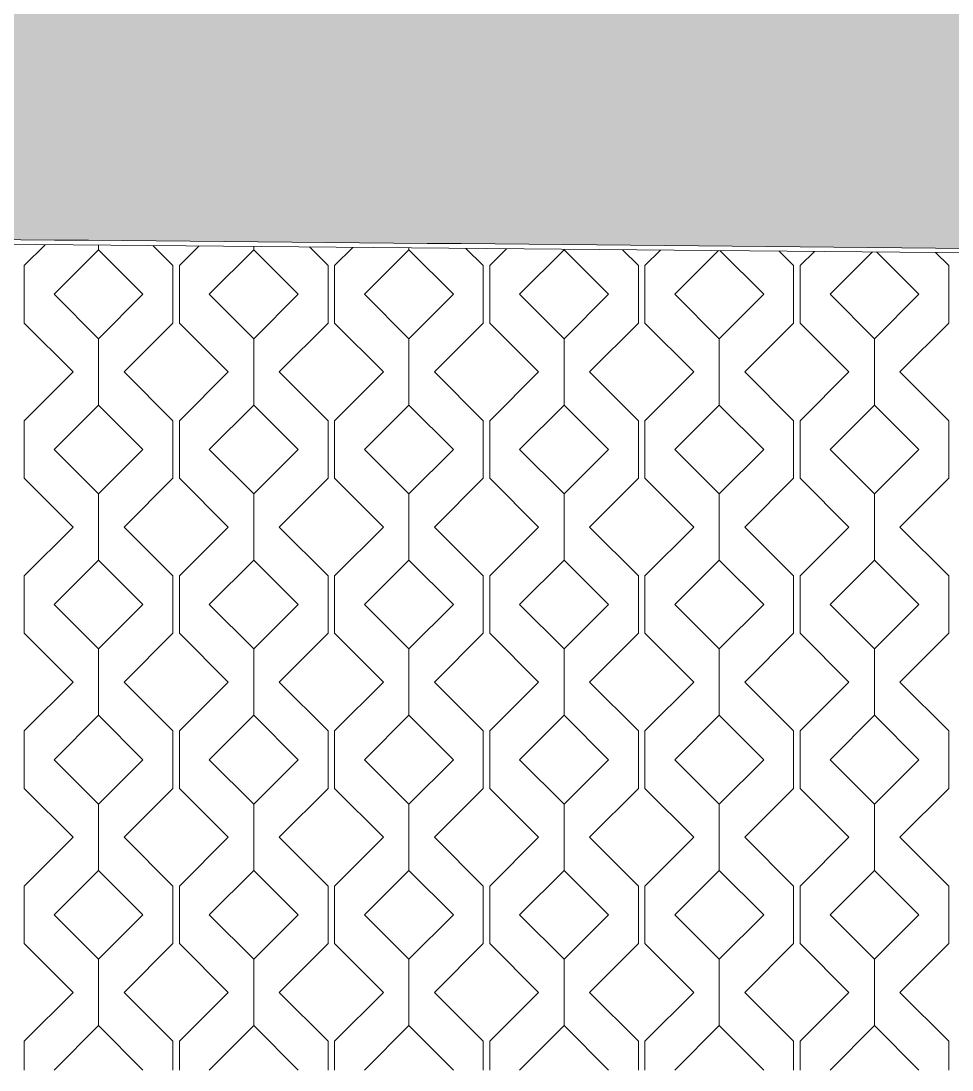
# Model space of a CAD drawing. Header units: millimetres. Extents: x -20794 to 71174, y -103753 to 30644.
# Drawn here: x -6500 to -4500, y 17667 to 19920 of the extents above; entities that cross this region are included whole.
import ezdxf

# ---------------------------------------------------------------- set-up
doc = ezdxf.new("R2010")
doc.units = ezdxf.units.MM
doc.header["$MEASUREMENT"] = 0
doc.layers.add('Местность - Рельеф', color=7, linetype='Continuous')
doc.layers.add('Местность - Рельеф_Ном._пера__1', color=7, linetype='Continuous', lineweight=13)
doc.layers.add('Местность - Рельеф_Ном._пера__101', color=252, linetype='Continuous', lineweight=5)
doc.layers.add('Местность - Рельеф_Ном._пера__102', color=7, linetype='Continuous', lineweight=5, true_color=0xcccccc)

# ---------------------------------------------------------------- blocks, each defined once
blk = doc.blocks.new('*X1')
at = {"layer": 'Местность - Рельеф_Ном._пера__102', "color": 254, "linetype": 'Continuous', "lineweight": 5, "true_color": 0xcccccc}
for p, q in [((-6492.896, 19395.0585), (-6448.178256, 19439.776457)), ((-6428.756, 19333.314165), (-6333.327, 19428.7438)), ((-6333.327, 19428.7436), (-6333.327, 19438.789455)), ((-6333.326835, 19438.789454), (-6333.326835, 19428.7436)), ((-6333.326835, 19428.7436), (-6237.8972, 19333.314)), ((-6216.48468, 19437.785343), (-6173.758, 19395.0585)), ((-6159.563, 19395.0585), (-6117.685412, 19436.936287)), ((-6095.423, 19333.314165), (-5999.994, 19428.7438)), ((-5999.994, 19428.7436), (-5999.994, 19435.924878)), ((-5999.993835, 19435.924877), (-5999.993835, 19428.7436)), ((-5999.993835, 19428.7436), (-5904.5642, 19333.314)), ((-5880.262283, 19434.895935), (-5840.425, 19395.0585)), ((-5826.23, 19395.0585), (-5787.192568, 19434.096118)), ((-5762.09, 19333.314165), (-5666.661, 19428.7438)), ((-5666.661, 19428.7436), (-5666.661, 19433.060301)), ((-5666.660835, 19433.0603), (-5666.660835, 19428.7436)), ((-5666.660835, 19428.7436), (-5571.2312, 19333.314)), ((-5544.039887, 19432.006528), (-5507.092, 19395.0585)), ((-5492.897, 19395.0585), (-5456.699723, 19431.255949)), ((-5428.757, 19333.314165), (-5333.328, 19428.7438)), ((-5333.328, 19428.7436), (-5333.328, 19430.195725)), ((-5333.327835, 19430.195723), (-5333.327835, 19428.7436)), ((-5333.327835, 19428.7436), (-5237.8982, 19333.314)), ((-5207.81749, 19429.11712), (-5173.759, 19395.0585)), ((-5159.564, 19395.0585), (-5126.206879, 19428.41578)), ((-5095.424, 19333.314165), (-5001.395606, 19427.343184)), ((-4998.570138, 19427.318903), (-4904.5652, 19333.314)), ((-4871.595094, 19426.227713), (-4840.426, 19395.0585)), ((-4826.231, 19395.0585), (-4795.714035, 19425.575611)), ((-4762.091, 19333.314165), (-4670.902757, 19424.503015)), ((-4662.347729, 19424.429496), (-4571.2322, 19333.314)), ((-4535.372697, 19423.338305), (-4507.093, 19395.0585)), ((-6492.896, 19395.0585), (-6492.896, 19333.314)), ((-6173.758, 19395.0585), (-6173.758, 19333.314)), ((-6159.563, 19395.0585), (-6159.563, 19333.314)), ((-5840.425, 19395.0585), (-5840.425, 19333.314)), ((-5826.23, 19395.0585), (-5826.23, 19333.314)), ((-5507.092, 19395.0585), (-5507.092, 19333.314)), ((-5492.897, 19395.0585), (-5492.897, 19333.314)), ((-5173.759, 19395.0585), (-5173.759, 19333.314)), ((-5159.564, 19395.0585), (-5159.564, 19333.314)), ((-4840.426, 19395.0585), (-4840.426, 19333.314)), ((-4826.231, 19395.0585), (-4826.231, 19333.314)), ((-4507.093, 19395.0585), (-4507.093, 19333.314)), ((-6492.896, 19333.314), (-6492.896, 19271.57)), ((-6333.327, 19237.885), (-6428.756, 19333.314)), ((-6237.8974, 19333.314), (-6333.327, 19237.885)), ((-6173.758, 19333.314), (-6173.758, 19271.57)), ((-6159.563, 19333.314), (-6159.563, 19271.57)), ((-5999.994, 19237.885), (-6095.423, 19333.314)), ((-5904.5644, 19333.314), (-5999.994, 19237.885)), ((-5840.425, 19333.314), (-5840.425, 19271.57)), ((-5826.23, 19333.314), (-5826.23, 19271.57)), ((-5666.661, 19237.885), (-5762.09, 19333.314)), ((-5571.2314, 19333.314), (-5666.661, 19237.885)), ((-5507.092, 19333.314), (-5507.092, 19271.57)), ((-5492.897, 19333.314), (-5492.897, 19271.57)), ((-5333.328, 19237.885), (-5428.757, 19333.314)), ((-5237.8984, 19333.314), (-5333.328, 19237.885)), ((-5173.759, 19333.314), (-5173.759, 19271.57)), ((-5159.564, 19333.314), (-5159.564, 19271.57)), ((-4999.995, 19237.885), (-5095.424, 19333.314)), ((-4904.5654, 19333.314), (-4999.995, 19237.885)), ((-4840.426, 19333.314), (-4840.426, 19271.57)), ((-4826.231, 19333.314), (-4826.231, 19271.57)), ((-4666.662, 19237.885), (-4762.091, 19333.314)), ((-4571.2324, 19333.314), (-4666.662, 19237.885)), ((-4507.093, 19333.314), (-4507.093, 19271.57)), ((-6387.974, 19166.648), (-6492.896, 19271.57)), ((-6173.758, 19271.57), (-6278.6801, 19166.648)), ((-6054.641, 19166.648), (-6159.563, 19271.57)), ((-5840.425, 19271.57), (-5945.3471, 19166.648)), ((-5721.308, 19166.648), (-5826.23, 19271.57)), ((-5507.092, 19271.57), (-5612.0141, 19166.648)), ((-5387.975, 19166.648), (-5492.897, 19271.57)), ((-5173.759, 19271.57), (-5278.6811, 19166.648)), ((-5054.642, 19166.648), (-5159.564, 19271.57)), ((-4840.426, 19271.57), (-4945.3481, 19166.648)), ((-4721.309, 19166.648), (-4826.231, 19271.57)), ((-4507.093, 19271.57), (-4612.0151, 19166.648)), ((-6333.327, 19095.4106), (-6333.327, 19237.885)), ((-6333.326835, 19237.885), (-6333.326835, 19095.4106)), ((-5999.994, 19095.4106), (-5999.994, 19237.885)), ((-5999.993835, 19237.885), (-5999.993835, 19095.4106)), ((-5666.661, 19095.4106), (-5666.661, 19237.885)), ((-5666.660835, 19237.885), (-5666.660835, 19095.4106)), ((-5333.328, 19095.4106), (-5333.328, 19237.885)), ((-5333.327835, 19237.885), (-5333.327835, 19095.4106)), ((-4999.995, 19095.4106), (-4999.995, 19237.885)), ((-4999.994835, 19237.885), (-4999.994835, 19095.4106)), ((-4666.662, 19095.4106), (-4666.662, 19237.885)), ((-4666.661835, 19237.885), (-4666.661835, 19095.4106)), ((-6492.896, 19061.7255), (-6387.974, 19166.648)), ((-6278.6801, 19166.648), (-6173.758, 19061.7255)), ((-6159.563, 19061.7255), (-6054.641, 19166.648)), ((-5945.3471, 19166.648), (-5840.425, 19061.7255)), ((-5826.23, 19061.7255), (-5721.308, 19166.648)), ((-5612.0141, 19166.648), (-5507.092, 19061.7255)), ((-5492.897, 19061.7255), (-5387.975, 19166.648)), ((-5278.6811, 19166.648), (-5173.759, 19061.7255)), ((-5159.564, 19061.7255), (-5054.642, 19166.648)), ((-4945.3481, 19166.648), (-4840.426, 19061.7255)), ((-4826.231, 19061.7255), (-4721.309, 19166.648)), ((-4612.0151, 19166.648), (-4507.093, 19061.7255)), ((-6428.756, 18999.981165), (-6333.327, 19095.4108)), ((-6333.326835, 19095.4106), (-6237.8972, 18999.981)), ((-6095.423, 18999.981165), (-5999.994, 19095.4108)), ((-5999.993835, 19095.4106), (-5904.5642, 18999.981)), ((-5762.09, 18999.981165), (-5666.661, 19095.4108)), ((-5666.660835, 19095.4106), (-5571.2312, 18999.981)), ((-5428.757, 18999.981165), (-5333.328, 19095.4108)), ((-5333.327835, 19095.4106), (-5237.8982, 18999.981)), ((-5095.424, 18999.981165), (-4999.995, 19095.4108)), ((-4999.994835, 19095.4106), (-4904.5652, 18999.981)), ((-4762.091, 18999.981165), (-4666.662, 19095.4108)), ((-4666.661835, 19095.4106), (-4571.2322, 18999.981)), ((-6492.896, 19061.7255), (-6492.896, 18999.981)), ((-6173.758, 19061.7255), (-6173.758, 18999.981)), ((-6159.563, 19061.7255), (-6159.563, 18999.981)), ((-5840.425, 19061.7255), (-5840.425, 18999.981)), ((-5826.23, 19061.7255), (-5826.23, 18999.981)), ((-5507.092, 19061.7255), (-5507.092, 18999.981)), ((-5492.897, 19061.7255), (-5492.897, 18999.981)), ((-5173.759, 19061.7255), (-5173.759, 18999.981)), ((-5159.564, 19061.7255), (-5159.564, 18999.981)), ((-4840.426, 19061.7255), (-4840.426, 18999.981)), ((-4826.231, 19061.7255), (-4826.231, 18999.981)), ((-4507.093, 19061.7255), (-4507.093, 18999.981)), ((-6492.896, 18999.981), (-6492.896, 18938.237)), ((-6333.327, 18904.552), (-6428.756, 18999.981)), ((-6237.8974, 18999.981), (-6333.327, 18904.552)), ((-6173.758, 18999.981), (-6173.758, 18938.237)), ((-6159.563, 18999.981), (-6159.563, 18938.237)), ((-5999.994, 18904.552), (-6095.423, 18999.981)), ((-5904.5644, 18999.981), (-5999.994, 18904.552)), ((-5840.425, 18999.981), (-5840.425, 18938.237)), ((-5826.23, 18999.981), (-5826.23, 18938.237)), ((-5666.661, 18904.552), (-5762.09, 18999.981)), ((-5571.2314, 18999.981), (-5666.661, 18904.552)), ((-5507.092, 18999.981), (-5507.092, 18938.237)), ((-5492.897, 18999.981), (-5492.897, 18938.237)), ((-5333.328, 18904.552), (-5428.757, 18999.981)), ((-5237.8984, 18999.981), (-5333.328, 18904.552)), ((-5173.759, 18999.981), (-5173.759, 18938.237)), ((-5159.564, 18999.981), (-5159.564, 18938.237)), ((-4999.995, 18904.552), (-5095.424, 18999.981)), ((-4904.5654, 18999.981), (-4999.995, 18904.552)), ((-4840.426, 18999.981), (-4840.426, 18938.237)), ((-4826.231, 18999.981), (-4826.231, 18938.237)), ((-4666.662, 18904.552), (-4762.091, 18999.981)), ((-4571.2324, 18999.981), (-4666.662, 18904.552)), ((-4507.093, 18999.981), (-4507.093, 18938.237)), ((-6387.974, 18833.315), (-6492.896, 18938.237)), ((-6173.758, 18938.237), (-6278.6801, 18833.315)), ((-6054.641, 18833.315), (-6159.563, 18938.237)), ((-5840.425, 18938.237), (-5945.3471, 18833.315)), ((-5721.308, 18833.315), (-5826.23, 18938.237)), ((-5507.092, 18938.237), (-5612.0141, 18833.315)), ((-5387.975, 18833.315), (-5492.897, 18938.237)), ((-5173.759, 18938.237), (-5278.6811, 18833.315)), ((-5054.642, 18833.315), (-5159.564, 18938.237)), ((-4840.426, 18938.237), (-4945.3481, 18833.315)), ((-4721.309, 18833.315), (-4826.231, 18938.237)), ((-4507.093, 18938.237), (-4612.0151, 18833.315)), ((-6333.327, 18762.0776), (-6333.327, 18904.552)), ((-6333.326835, 18904.552), (-6333.326835, 18762.0776)), ((-5999.994, 18762.0776), (-5999.994, 18904.552)), ((-5999.993835, 18904.552), (-5999.993835, 18762.0776)), ((-5666.661, 18762.0776), (-5666.661, 18904.552)), ((-5666.660835, 18904.552), (-5666.660835, 18762.0776)), ((-5333.328, 18762.0776), (-5333.328, 18904.552)), ((-5333.327835, 18904.552), (-5333.327835, 18762.0776)), ((-4999.995, 18762.0776), (-4999.995, 18904.552)), ((-4999.994835, 18904.552), (-4999.994835, 18762.0776)), ((-4666.662, 18762.0776), (-4666.662, 18904.552)), ((-4666.661835, 18904.552), (-4666.661835, 18762.0776)), ((-6492.896, 18728.3925), (-6387.974, 18833.315)), ((-6278.6801, 18833.315), (-6173.758, 18728.3925)), ((-6159.563, 18728.3925), (-6054.641, 18833.315)), ((-5945.3471, 18833.315), (-5840.425, 18728.3925)), ((-5826.23, 18728.3925), (-5721.308, 18833.315)), ((-5612.0141, 18833.315), (-5507.092, 18728.3925)), ((-5492.897, 18728.3925), (-5387.975, 18833.315)), ((-5278.6811, 18833.315), (-5173.759, 18728.3925)), ((-5159.564, 18728.3925), (-5054.642, 18833.315)), ((-4945.3481, 18833.315), (-4840.426, 18728.3925)), ((-4826.231, 18728.3925), (-4721.309, 18833.315)), ((-4612.0151, 18833.315), (-4507.093, 18728.3925)), ((-6428.756, 18666.648165), (-6333.327, 18762.0778)), ((-6333.326835, 18762.0776), (-6237.8972, 18666.648)), ((-6095.423, 18666.648165), (-5999.994, 18762.0778)), ((-5999.993835, 18762.0776), (-5904.5642, 18666.648)), ((-5762.09, 18666.648165), (-5666.661, 18762.0778)), ((-5666.660835, 18762.0776), (-5571.2312, 18666.648)), ((-5428.757, 18666.648165), (-5333.328, 18762.0778)), ((-5333.327835, 18762.0776), (-5237.8982, 18666.648)), ((-5095.424, 18666.648165), (-4999.995, 18762.0778)), ((-4999.994835, 18762.0776), (-4904.5652, 18666.648)), ((-4762.091, 18666.648165), (-4666.662, 18762.0778)), ((-4666.661835, 18762.0776), (-4571.2322, 18666.648)), ((-6492.896, 18728.3925), (-6492.896, 18666.648)), ((-6173.758, 18728.3925), (-6173.758, 18666.648)), ((-6159.563, 18728.3925), (-6159.563, 18666.648)), ((-5840.425, 18728.3925), (-5840.425, 18666.648)), ((-5826.23, 18728.3925), (-5826.23, 18666.648)), ((-5507.092, 18728.3925), (-5507.092, 18666.648)), ((-5492.897, 18728.3925), (-5492.897, 18666.648)), ((-5173.759, 18728.3925), (-5173.759, 18666.648)), ((-5159.564, 18728.3925), (-5159.564, 18666.648)), ((-4840.426, 18728.3925), (-4840.426, 18666.648)), ((-4826.231, 18728.3925), (-4826.231, 18666.648)), ((-4507.093, 18728.3925), (-4507.093, 18666.648)), ((-6492.896, 18666.648), (-6492.896, 18604.904)), ((-6333.327, 18571.219), (-6428.756, 18666.648)), ((-6237.8974, 18666.648), (-6333.327, 18571.219)), ((-6173.758, 18666.648), (-6173.758, 18604.904)), ((-6159.563, 18666.648), (-6159.563, 18604.904)), ((-5999.994, 18571.219), (-6095.423, 18666.648)), ((-5904.5644, 18666.648), (-5999.994, 18571.219)), ((-5840.425, 18666.648), (-5840.425, 18604.904)), ((-5826.23, 18666.648), (-5826.23, 18604.904)), ((-5666.661, 18571.219), (-5762.09, 18666.648)), ((-5571.2314, 18666.648), (-5666.661, 18571.219)), ((-5507.092, 18666.648), (-5507.092, 18604.904)), ((-5492.897, 18666.648), (-5492.897, 18604.904)), ((-5333.328, 18571.219), (-5428.757, 18666.648)), ((-5237.8984, 18666.648), (-5333.328, 18571.219)), ((-5173.759, 18666.648), (-5173.759, 18604.904)), ((-5159.564, 18666.648), (-5159.564, 18604.904)), ((-4999.995, 18571.219), (-5095.424, 18666.648)), ((-4904.5654, 18666.648), (-4999.995, 18571.219)), ((-4840.426, 18666.648), (-4840.426, 18604.904)), ((-4826.231, 18666.648), (-4826.231, 18604.904)), ((-4666.662, 18571.219), (-4762.091, 18666.648)), ((-4571.2324, 18666.648), (-4666.662, 18571.219)), ((-4507.093, 18666.648), (-4507.093, 18604.904)), ((-6387.974, 18499.982), (-6492.896, 18604.904)), ((-6173.758, 18604.904), (-6278.6801, 18499.982)), ((-6054.641, 18499.982), (-6159.563, 18604.904)), ((-5840.425, 18604.904), (-5945.3471, 18499.982)), ((-5721.308, 18499.982), (-5826.23, 18604.904)), ((-5507.092, 18604.904), (-5612.0141, 18499.982)), ((-5387.975, 18499.982), (-5492.897, 18604.904)), ((-5173.759, 18604.904), (-5278.6811, 18499.982)), ((-5054.642, 18499.982), (-5159.564, 18604.904)), ((-4840.426, 18604.904), (-4945.3481, 18499.982)), ((-4721.309, 18499.982), (-4826.231, 18604.904)), ((-4507.093, 18604.904), (-4612.0151, 18499.982)), ((-6333.327, 18428.7446), (-6333.327, 18571.219)), ((-6333.326835, 18571.219), (-6333.326835, 18428.7446)), ((-5999.994, 18428.7446), (-5999.994, 18571.219)), ((-5999.993835, 18571.219), (-5999.993835, 18428.7446)), ((-5666.661, 18428.7446), (-5666.661, 18571.219)), ((-5666.660835, 18571.219), (-5666.660835, 18428.7446)), ((-5333.328, 18428.7446), (-5333.328, 18571.219)), ((-5333.327835, 18571.219), (-5333.327835, 18428.7446)), ((-4999.995, 18428.7446), (-4999.995, 18571.219)), ((-4999.994835, 18571.219), (-4999.994835, 18428.7446)), ((-4666.662, 18428.7446), (-4666.662, 18571.219)), ((-4666.661835, 18571.219), (-4666.661835, 18428.7446)), ((-6492.896, 18395.0595), (-6387.974, 18499.982)), ((-6278.6801, 18499.982), (-6173.758, 18395.0595)), ((-6159.563, 18395.0595), (-6054.641, 18499.982)), ((-5945.3471, 18499.982), (-5840.425, 18395.0595)), ((-5826.23, 18395.0595), (-5721.308, 18499.982)), ((-5612.0141, 18499.982), (-5507.092, 18395.0595)), ((-5492.897, 18395.0595), (-5387.975, 18499.982)), ((-5278.6811, 18499.982), (-5173.759, 18395.0595)), ((-5159.564, 18395.0595), (-5054.642, 18499.982)), ((-4945.3481, 18499.982), (-4840.426, 18395.0595)), ((-4826.231, 18395.0595), (-4721.309, 18499.982)), ((-4612.0151, 18499.982), (-4507.093, 18395.0595)), ((-6428.756, 18333.315165), (-6333.327, 18428.7448)), ((-6333.326835, 18428.7446), (-6237.8972, 18333.315)), ((-6095.423, 18333.315165), (-5999.994, 18428.7448)), ((-5999.993835, 18428.7446), (-5904.5642, 18333.315)), ((-5762.09, 18333.315165), (-5666.661, 18428.7448)), ((-5666.660835, 18428.7446), (-5571.2312, 18333.315)), ((-5428.757, 18333.315165), (-5333.328, 18428.7448)), ((-5333.327835, 18428.7446), (-5237.8982, 18333.315)), ((-5095.424, 18333.315165), (-4999.995, 18428.7448)), ((-4999.994835, 18428.7446), (-4904.5652, 18333.315)), ((-4762.091, 18333.315165), (-4666.662, 18428.7448)), ((-4666.661835, 18428.7446), (-4571.2322, 18333.315)), ((-6492.896, 18395.0595), (-6492.896, 18333.315)), ((-6173.758, 18395.0595), (-6173.758, 18333.315)), ((-6159.563, 18395.0595), (-6159.563, 18333.315)), ((-5840.425, 18395.0595), (-5840.425, 18333.315)), ((-5826.23, 18395.0595), (-5826.23, 18333.315)), ((-5507.092, 18395.0595), (-5507.092, 18333.315)), ((-5492.897, 18395.0595), (-5492.897, 18333.315)), ((-5173.759, 18395.0595), (-5173.759, 18333.315)), ((-5159.564, 18395.0595), (-5159.564, 18333.315)), ((-4840.426, 18395.0595), (-4840.426, 18333.315)), ((-4826.231, 18395.0595), (-4826.231, 18333.315)), ((-4507.093, 18395.0595), (-4507.093, 18333.315)), ((-6492.896, 18333.315), (-6492.896, 18271.571)), ((-6333.327, 18237.886), (-6428.756, 18333.315)), ((-6237.8974, 18333.315), (-6333.327, 18237.886)), ((-6173.758, 18333.315), (-6173.758, 18271.571)), ((-6159.563, 18333.315), (-6159.563, 18271.571)), ((-5999.994, 18237.886), (-6095.423, 18333.315)), ((-5904.5644, 18333.315), (-5999.994, 18237.886)), ((-5840.425, 18333.315), (-5840.425, 18271.571)), ((-5826.23, 18333.315), (-5826.23, 18271.571)), ((-5666.661, 18237.886), (-5762.09, 18333.315)), ((-5571.2314, 18333.315), (-5666.661, 18237.886)), ((-5507.092, 18333.315), (-5507.092, 18271.571)), ((-5492.897, 18333.315), (-5492.897, 18271.571)), ((-5333.328, 18237.886), (-5428.757, 18333.315)), ((-5237.8984, 18333.315), (-5333.328, 18237.886)), ((-5173.759, 18333.315), (-5173.759, 18271.571)), ((-5159.564, 18333.315), (-5159.564, 18271.571)), ((-4999.995, 18237.886), (-5095.424, 18333.315)), ((-4904.5654, 18333.315), (-4999.995, 18237.886)), ((-4840.426, 18333.315), (-4840.426, 18271.571)), ((-4826.231, 18333.315), (-4826.231, 18271.571)), ((-4666.662, 18237.886), (-4762.091, 18333.315)), ((-4571.2324, 18333.315), (-4666.662, 18237.886)), ((-4507.093, 18333.315), (-4507.093, 18271.571)), ((-6387.974, 18166.649), (-6492.896, 18271.571)), ((-6173.758, 18271.571), (-6278.6801, 18166.649)), ((-6054.641, 18166.649), (-6159.563, 18271.571)), ((-5840.425, 18271.571), (-5945.3471, 18166.649)), ((-5721.308, 18166.649), (-5826.23, 18271.571)), ((-5507.092, 18271.571), (-5612.0141, 18166.649)), ((-5387.975, 18166.649), (-5492.897, 18271.571)), ((-5173.759, 18271.571), (-5278.6811, 18166.649)), ((-5054.642, 18166.649), (-5159.564, 18271.571)), ((-4840.426, 18271.571), (-4945.3481, 18166.649)), ((-4721.309, 18166.649), (-4826.231, 18271.571)), ((-4507.093, 18271.571), (-4612.0151, 18166.649)), ((-6333.327, 18095.4116), (-6333.327, 18237.886)), ((-6333.326835, 18237.886), (-6333.326835, 18095.4116)), ((-5999.994, 18095.4116), (-5999.994, 18237.886)), ((-5999.993835, 18237.886), (-5999.993835, 18095.4116)), ((-5666.661, 18095.4116), (-5666.661, 18237.886)), ((-5666.660835, 18237.886), (-5666.660835, 18095.4116)), ((-5333.328, 18095.4116), (-5333.328, 18237.886)), ((-5333.327835, 18237.886), (-5333.327835, 18095.4116)), ((-4999.995, 18095.4116), (-4999.995, 18237.886)), ((-4999.994835, 18237.886), (-4999.994835, 18095.4116)), ((-4666.662, 18095.4116), (-4666.662, 18237.886)), ((-4666.661835, 18237.886), (-4666.661835, 18095.4116)), ((-6492.896, 18061.7265), (-6387.974, 18166.649)), ((-6278.6801, 18166.649), (-6173.758, 18061.7265)), ((-6159.563, 18061.7265), (-6054.641, 18166.649)), ((-5945.3471, 18166.649), (-5840.425, 18061.7265)), ((-5826.23, 18061.7265), (-5721.308, 18166.649)), ((-5612.0141, 18166.649), (-5507.092, 18061.7265)), ((-5492.897, 18061.7265), (-5387.975, 18166.649)), ((-5278.6811, 18166.649), (-5173.759, 18061.7265)), ((-5159.564, 18061.7265), (-5054.642, 18166.649)), ((-4945.3481, 18166.649), (-4840.426, 18061.7265)), ((-4826.231, 18061.7265), (-4721.309, 18166.649)), ((-4612.0151, 18166.649), (-4507.093, 18061.7265)), ((-6428.756, 17999.982165), (-6333.327, 18095.4118)), ((-6333.326835, 18095.4116), (-6237.8972, 17999.982)), ((-6095.423, 17999.982165), (-5999.994, 18095.4118)), ((-5999.993835, 18095.4116), (-5904.5642, 17999.982)), ((-5762.09, 17999.982165), (-5666.661, 18095.4118)), ((-5666.660835, 18095.4116), (-5571.2312, 17999.982)), ((-5428.757, 17999.982165), (-5333.328, 18095.4118)), ((-5333.327835, 18095.4116), (-5237.8982, 17999.982)), ((-5095.424, 17999.982165), (-4999.995, 18095.4118)), ((-4999.994835, 18095.4116), (-4904.5652, 17999.982)), ((-4762.091, 17999.982165), (-4666.662, 18095.4118)), ((-4666.661835, 18095.4116), (-4571.2322, 17999.982)), ((-6492.896, 18061.7265), (-6492.896, 17999.982)), ((-6173.758, 18061.7265), (-6173.758, 17999.982)), ((-6159.563, 18061.7265), (-6159.563, 17999.982)), ((-5840.425, 18061.7265), (-5840.425, 17999.982)), ((-5826.23, 18061.7265), (-5826.23, 17999.982)), ((-5507.092, 18061.7265), (-5507.092, 17999.982)), ((-5492.897, 18061.7265), (-5492.897, 17999.982)), ((-5173.759, 18061.7265), (-5173.759, 17999.982)), ((-5159.564, 18061.7265), (-5159.564, 17999.982)), ((-4840.426, 18061.7265), (-4840.426, 17999.982)), ((-4826.231, 18061.7265), (-4826.231, 17999.982)), ((-4507.093, 18061.7265), (-4507.093, 17999.982)), ((-6492.896, 17999.982), (-6492.896, 17938.238)), ((-6333.327, 17904.553), (-6428.756, 17999.982)), ((-6237.8974, 17999.982), (-6333.327, 17904.553)), ((-6173.758, 17999.982), (-6173.758, 17938.238)), ((-6159.563, 17999.982), (-6159.563, 17938.238)), ((-5999.994, 17904.553), (-6095.423, 17999.982)), ((-5904.5644, 17999.982), (-5999.994, 17904.553)), ((-5840.425, 17999.982), (-5840.425, 17938.238)), ((-5826.23, 17999.982), (-5826.23, 17938.238)), ((-5666.661, 17904.553), (-5762.09, 17999.982)), ((-5571.2314, 17999.982), (-5666.661, 17904.553)), ((-5507.092, 17999.982), (-5507.092, 17938.238)), ((-5492.897, 17999.982), (-5492.897, 17938.238)), ((-5333.328, 17904.553), (-5428.757, 17999.982)), ((-5237.8984, 17999.982), (-5333.328, 17904.553)), ((-5173.759, 17999.982), (-5173.759, 17938.238)), ((-5159.564, 17999.982), (-5159.564, 17938.238)), ((-4999.995, 17904.553), (-5095.424, 17999.982)), ((-4904.5654, 17999.982), (-4999.995, 17904.553)), ((-4840.426, 17999.982), (-4840.426, 17938.238)), ((-4826.231, 17999.982), (-4826.231, 17938.238)), ((-4666.662, 17904.553), (-4762.091, 17999.982)), ((-4571.2324, 17999.982), (-4666.662, 17904.553)), ((-4507.093, 17999.982), (-4507.093, 17938.238)), ((-6387.974, 17833.316), (-6492.896, 17938.238)), ((-6173.758, 17938.238), (-6278.6801, 17833.316)), ((-6054.641, 17833.316), (-6159.563, 17938.238)), ((-5840.425, 17938.238), (-5945.3471, 17833.316)), ((-5721.308, 17833.316), (-5826.23, 17938.238)), ((-5507.092, 17938.238), (-5612.0141, 17833.316)), ((-5387.975, 17833.316), (-5492.897, 17938.238)), ((-5173.759, 17938.238), (-5278.6811, 17833.316)), ((-5054.642, 17833.316), (-5159.564, 17938.238)), ((-4840.426, 17938.238), (-4945.3481, 17833.316)), ((-4721.309, 17833.316), (-4826.231, 17938.238)), ((-4507.093, 17938.238), (-4612.0151, 17833.316)), ((-6333.327, 17762.0786), (-6333.327, 17904.553)), ((-6333.326835, 17904.553), (-6333.326835, 17762.0786)), ((-5999.994, 17762.0786), (-5999.994, 17904.553)), ((-5999.993835, 17904.553), (-5999.993835, 17762.0786)), ((-5666.661, 17762.0786), (-5666.661, 17904.553)), ((-5666.660835, 17904.553), (-5666.660835, 17762.0786)), ((-5333.328, 17762.0786), (-5333.328, 17904.553)), ((-5333.327835, 17904.553), (-5333.327835, 17762.0786)), ((-4999.995, 17762.0786), (-4999.995, 17904.553)), ((-4999.994835, 17904.553), (-4999.994835, 17762.0786)), ((-4666.662, 17762.0786), (-4666.662, 17904.553)), ((-4666.661835, 17904.553), (-4666.661835, 17762.0786)), ((-6492.896, 17728.3935), (-6387.974, 17833.316)), ((-6278.6801, 17833.316), (-6173.758, 17728.3935)), ((-6159.563, 17728.3935), (-6054.641, 17833.316)), ((-5945.3471, 17833.316), (-5840.425, 17728.3935)), ((-5826.23, 17728.3935), (-5721.308, 17833.316)), ((-5612.0141, 17833.316), (-5507.092, 17728.3935)), ((-5492.897, 17728.3935), (-5387.975, 17833.316)), ((-5278.6811, 17833.316), (-5173.759, 17728.3935)), ((-5159.564, 17728.3935), (-5054.642, 17833.316)), ((-4945.3481, 17833.316), (-4840.426, 17728.3935)), ((-4826.231, 17728.3935), (-4721.309, 17833.316)), ((-4612.0151, 17833.316), (-4507.093, 17728.3935)), ((-6428.756, 17666.649165), (-6333.327, 17762.0788)), ((-6333.326835, 17762.0786), (-6237.8972, 17666.649)), ((-6095.423, 17666.649165), (-5999.994, 17762.0788)), ((-5999.993835, 17762.0786), (-5904.5642, 17666.649)), ((-5762.09, 17666.649165), (-5666.661, 17762.0788)), ((-5666.660835, 17762.0786), (-5571.2312, 17666.649)), ((-5428.757, 17666.649165), (-5333.328, 17762.0788)), ((-5333.327835, 17762.0786), (-5237.8982, 17666.649)), ((-5095.424, 17666.649165), (-4999.995, 17762.0788)), ((-4999.994835, 17762.0786), (-4904.5652, 17666.649)), ((-4762.091, 17666.649165), (-4666.662, 17762.0788)), ((-4666.661835, 17762.0786), (-4571.2322, 17666.649)), ((-6492.896, 17728.3935), (-6492.896, 17666.649)), ((-6173.758, 17728.3935), (-6173.758, 17666.649)), ((-6159.563, 17728.3935), (-6159.563, 17666.649)), ((-5840.425, 17728.3935), (-5840.425, 17666.649)), ((-5826.23, 17728.3935), (-5826.23, 17666.649)), ((-5507.092, 17728.3935), (-5507.092, 17666.649)), ((-5492.897, 17728.3935), (-5492.897, 17666.649)), ((-5173.759, 17728.3935), (-5173.759, 17666.649)), ((-5159.564, 17728.3935), (-5159.564, 17666.649)), ((-4840.426, 17728.3935), (-4840.426, 17666.649)), ((-4826.231, 17728.3935), (-4826.231, 17666.649)), ((-4507.093, 17728.3935), (-4507.093, 17666.649))]:
    blk.add_line(p, q, dxfattribs=at)

msp = doc.modelspace()

# ---------------------------------------------------------------- hatches: boundary and pattern name
at = {"layer": 'Местность - Рельеф_Ном._пера__101', "linetype": 'Continuous', "lineweight": 0, "true_color": 0xe4e4e4}
msp.add_hatch(color=254, dxfattribs=at).paths.add_polyline_path([(-14540.3, 24553), (-19951.1, 25023.8), (-19123.9, 19511.9), (-13812.6, 19489), (-13337.9, 19487.9), (-11201.1, 19480.6), (-9841.3, 19473.9), (-8975.3, 19468.8, -0.001019), (-4317, 19429.9), (-1518.8, 19397.4), (908.7, 19363.7), (927.6, 19363.4), (1372.1, 19356.7, -0.001351), (7547.5, 19245.1), (8108.8, 19233.3), (8149.7, 19232.4), (8201.6, 19231.3), (10633.1, 19176.9), (12066.2, 19142.3, 0.002305), (15791.2, 19046.7), (16108.1, 19040.1), (16492.5, 19032.5), (16868.9, 19025.4), (17007.1, 19022.9), (17355.4, 19016.8), (17535.5, 19013.7), (17670.6, 19011.5), (17829.6, 19008.9, 0.002963), (22620.1, 18960.5), (23344.1, 18958.2, -0.002663), (24435.3, 18964.2), (24687.9, 18963.9), (24781, 18963.7), (24956.4, 18963), (25007.9, 18962.7), (25182.1, 18961.6), (25269.4, 18960.9), (25473.8, 18959.1), (25645.5, 18957.3), (25775.1, 18955.7), (25836.1, 18954.9, -0.004662), (27745.6, 18911.3, -0.003874), (29331.7, 18848, -0.006518), (30543.2, 18760.2, -0.007574), (31947.6, 18618.6, -0.001726), (32266.9, 18580.4), (32306.4, 18575.5), (32457.2, 18557.3), (32623.2, 18537.8), (32711.7, 18527.7, 0.001077), (32898.2, 18507, 0.001171), (33101.1, 18485.4, 0.001246), (33317.1, 18463.4, 0.00131), (33544.3, 18441.5, 0.001358), (33779.8, 18420.1), (33898.5, 18409.7), (34055, 18396.6, 0.00219), (34435.3, 18367.1, 0.005838), (35450.4, 18304.8, -0.019026), (37569, 18178.9, 0.031811), (37766.8, 18159.6, 0.023383), (37912.9, 18161.6, 0.061207), (38030.2, 18186, 0.107082), (38130, 18245.9, 0.107403), (38189.8, 18337.9, 0.065103), (38215.3, 18446.7, 0.055906), (38208.1, 18669.8, -0.005362), (38173.3, 19054.7, -0.013282), (38122.5, 20010.5), (38122.4, 20014.2), (38122.3, 20016.2), (38122.2, 20019.8), (38121.2, 20050.8), (38120, 20084.8), (38118.9, 20116.8), (38112.1, 20305.5), (38104.9, 20492.6), (38102.9, 20540.8), (38102.4, 20553.9), (38102, 20563), (38101.7, 20570.2), (38101.7, 20571.4), (38094.6, 20738.9), (38092.1, 20794.7), (38082.4, 21007.5), (38072.3, 21212.5), (38071.4, 21231.1), (38071.2, 21234.2), (38061.3, 21425.1), (38051.4, 21605.7), (38044.1, 21733.3), (38041.4, 21779.4), (38039.9, 21804.7), (38039.7, 21808.3), (38033.5, 21913.3), (38033.3, 21916.4), (38026.6, 22025.6), (38026.4, 22028.9), (38016.6, 22192.1), (37953.7, 23257.1), (37939.4, 23500.9), (37932.5, 23620.1), (37925.1, 23747.5), (37918.6, 23860.6), (37907.3, 24056.5), (37899.3, 24195.9, -0.001403), (37632.2, 29087.9), (37623.7, 29251.8), (37615.9, 29402.7), (37608, 29556.6), (37604.2, 29630.6), (33970.3, 29693.6, -0.014248), (33736.3, 28895.6, -0.040068), (32840.3, 26739.1, -0.025708), (31908.1, 25158.7, -0.010271), (31720, 24879.1, -0.017765), (31368, 24414.4, -0.013631), (31076.1, 24075.5, -0.001199), (31049.5, 24046.5, -0.006116), (30911.9, 23900.3, -0.014268), (30691, 23700.6, -0.002906), (30644.6, 23661.4, -0.06445), (29513.8, 22942.4, -0.060359), (28320.7, 22551, -0.050381), (25956, 22301.9, -0.004911), (24525.6, 22294.1), (23426.4, 22288.2, 0.001125), (22129.5, 22275.8, -0.002577), (20235, 22265.5, -0.004583), (16865.4, 22295.4, -0.001213), (15973.9, 22313.7), (15914.7, 22315), (15554.6, 22323.7), (15162.1, 22334.1, -0.004795), (11638.4, 22464.2, -0.003918), (8761.4, 22620.6, -0.001159), (7170.1, 22727.9), (7144.3, 22729.7), (7011.6, 22739), (6943.5, 22743.8), (6727.4, 22759, -0.003064), (2523.1, 23083.5), (1558.7, 23165.3), (542.7, 23250.9), (-3094.9, 23560.6), (-3333.4, 23581.1), (-3542.9, 23599.1), (-6756.2, 23877.6), (-9042.3, 24075.8), (-12918.3, 24412.2), (-13192.2, 24436)])

# ---------------------------------------------------------------- linework, layer by layer
at = {"layer": 'Местность - Рельеф_Ном._пера__1', "color": 7, "linetype": 'Continuous', "lineweight": 13, "flags": 128}
msp.add_lwpolyline([(-3542.9, 23599.1), (-6756.2, 23877.6), (-9042.3, 24075.8), (-12918.3, 24412.2), (-13192.2, 24436), (-14540.3, 24553), (-19951.1, 25023.8), (-19123.9, 19511.9), (-13812.6, 19489), (-13337.9, 19487.9), (-11201.1, 19480.6), (-9841.3, 19473.9), (-8975.3, 19468.8, -0.001019), (-4317, 19429.9)], format="xyb", dxfattribs=at)
msp.add_lwpolyline([(-11201.1, 19480.6), (-10280.5, 16777.1), (-8555.3, 10806.7), (-6432.9, 10898.4), (-2247.8, 10663.4), (-2362.6, 10919.8), (-2361.2, 11119.8), (21278.3, 11161.8), (21278.3, 12068.3), (24747.6, 12068.3), (24747.6, 11768.3), (31807.4, 11768.3), (31907.6, 14903.8), (32137.3, 18525.9), (31420.5, 18676.8), (31076.4, 18711.5), (29894.8, 18811.1), (28679.4, 18877), (24956.4, 18963), (17007.1, 19022.9), (8149.7, 19232.4), (-1518.8, 19397.4)], close=True, dxfattribs=at)

# ---------------------------------------------------------------- block references
at = {"layer": 'Местность - Рельеф', "color": 7, "lineweight": 13}
msp.add_blockref('*X1', (0, 0), dxfattribs=at)

doc.saveas('drawing.dxf')
